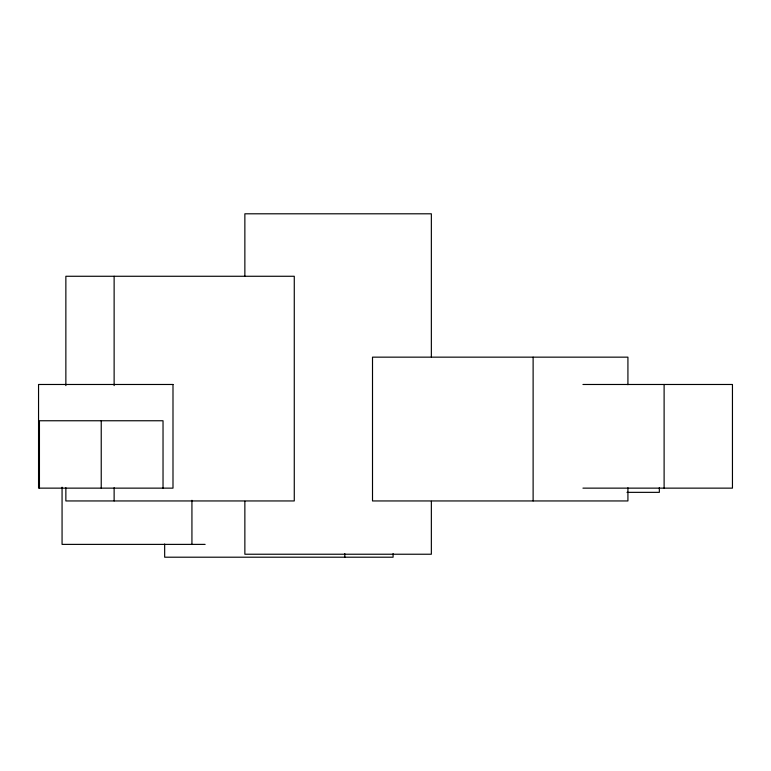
<?xml version="1.0" encoding="UTF-8"?>
<svg xmlns="http://www.w3.org/2000/svg" width="771" height="771" viewBox="0 0 771 771"><rect width="100%" height="100%" fill="white"/><g stroke="black" fill="none" stroke-linecap="round" stroke-linejoin="round"><path stroke-width="1.16" d="M582.943 384.478L732.45 384.478L732.45 488.139L582.943 488.139M626.977 492.351L659.35 492.351L659.35 487.59M205.125 544.384L62.066 544.384L62.066 487.195M664.11 384.478L664.11 488.139M627.922 384.71L627.922 357.156L372.509 357.156L372.509 500.948L627.922 500.948L627.922 487.773M533.118 357.156L533.118 500.948M431.355 356.954L431.355 213.798L244.86 213.798L244.86 276.355M431.355 501.304L431.355 554.233L244.86 554.233L244.86 501.304M393.085 553.607L393.085 557.202L164.666 557.202L164.666 544.018M344.81 553.607L344.81 557.202M191.931 500.302L191.931 544.384M163.028 488.139L163.028 420.754L39.446 420.754L39.446 488.139M114.127 276.269L114.127 385.606M114.127 487.735L114.127 500.948M101.232 420.754L101.232 488.139M65.863 385.606L65.863 276.269L294.271 276.269L294.271 500.948L65.863 500.948L65.863 487.735M172.993 384.478L38.55 384.478L38.55 488.139L172.993 488.139L172.993 384.478"/></g></svg>
